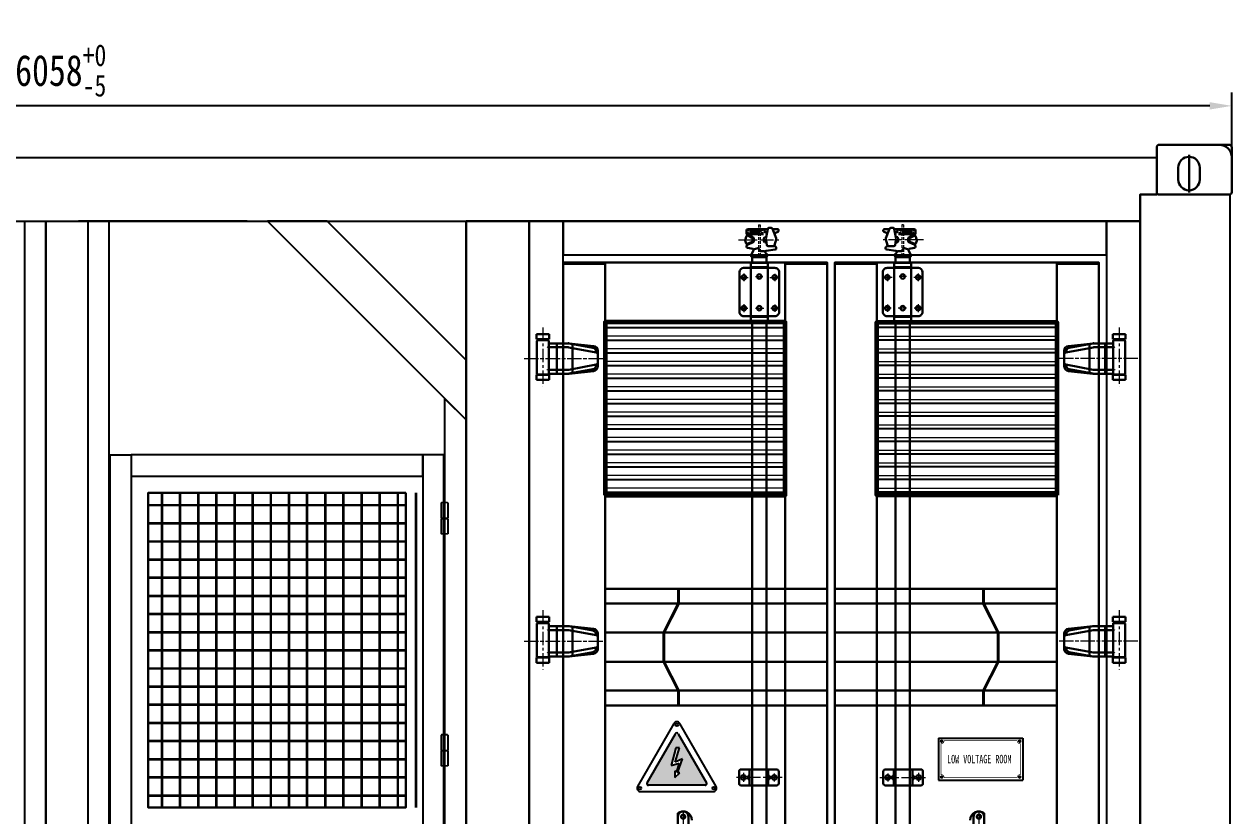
# Model space of a CAD drawing. Header units: millimetres. Extents: x 0 to 87554, y -20854 to 20404.
# Drawn here: x 10205 to 13067, y 14823 to 16699 of the extents above; entities that cross this region are included whole.
import ezdxf

# ---------------------------------------------------------------- set-up
doc = ezdxf.new("R2010")
doc.units = ezdxf.units.MM
for name, pattern in [('CENTER', [50.8, 31.75, -6.35, 6.35, -6.35]), ('G', [2, 1.25, -0.25, 0.25, -0.25]), ('HIDDEN', [9.525, 6.35, -3.175])]:
    doc.linetypes.add(name, pattern=pattern)
doc.layers.get('0').update_dxf_attribs({"lineweight": 15})
doc.layers.get('Defpoints').update_dxf_attribs({"lineweight": 15})
for name, color, linetype in [('01', 7, 'Continuous'), ('02___PRT_ALL_AXES', 7, 'Continuous'), ('05', 4, 'G'), ('08', 1, 'Continuous')]:
    doc.layers.add(name, color=color, linetype=linetype)
for name, color, linetype, lineweight in [('AM_0', 7, 'Continuous', 30), ('AM_3', 6, 'HIDDEN', 15), ('AM_5', 3, 'Continuous', 15), ('AM_7', 4, 'CENTER', 15), ('THICK', 7, 'Continuous', 0), ('主体经', 7, 'Continuous', 60)]:
    doc.layers.add(name, color=color, linetype=linetype, lineweight=lineweight)
doc.styles.add('FSDBHZ', font='TXT.SHX', dxfattribs={"width": 0.707, "bigfont": 'HZFS.SHX'})
doc.styles.add('仿宋', font='', dxfattribs={"width": 0.8})
doc.styles.get('仿宋').set_extended_font_data('仿宋_gb2312')
doc.dimstyles.new('12倍', dxfattribs={"dimscale": 21, "dimtxt": 3.5, "dimasz": 2.5, "dimexe": 1.5, "dimexo": 0, "dimgap": 1, "dimtad": 1, "dimtoh": 1, "dimdsep": 46, "dimtxsty": '仿宋', "dimcen": 2.5, "dimdle": 5, "dimclrd": 4, "dimclre": 4, "dimclrt": 3, "dimadec": 0, "dimazin": 0, "dimtfac": 1, "dimtmove": 0, "dimatfit": 3, "dimfxl": 1, "dimtolj": 1, "dimarcsym": 0})

# ---------------------------------------------------------------- blocks, each defined once
blk = doc.blocks.new('*D97')
at = {"layer": 'Defpoints', "color": 0, "lineweight": -3, "transparency": 16777216}
for p in [(7009.4, 16505.1), (7009.4, 16329), (13067.4, 16329)]:
    blk.add_point(p, dxfattribs=at)
at = {"layer": 'THICK', "color": 4, "linetype": 'Continuous', "lineweight": -2, "transparency": 16777216}
for p, q in [((7009.4, 16329), (7009.4, 16536.6)), ((13067.4, 16329), (13067.4, 16536.6)), ((13014.9, 16505.1), (7061.9, 16505.1))]:
    blk.add_line(p, q, dxfattribs=at)
at = {"layer": 'THICK', "color": 4, "lineweight": -3, "transparency": 16777216}
for points in [[(7061.9, 16513.9), (7061.9, 16496.4), (7009.4, 16505.1)], [(13014.9, 16513.9), (13014.9, 16496.4), (13067.4, 16505.1)]]:
    blk.add_solid(points, dxfattribs=at)
at = {"layer": 'THICK', "color": 3, "lineweight": -3, "transparency": 16777216, "insert": (10111.4, 16589.1), "char_height": 73.5, "attachment_point": 5, "style": '仿宋'}
blk.add_mtext('\\A1;最大长度 6058{\\H0.7x;\\S+0^ -5;}', dxfattribs=at)
blk = doc.blocks.new('A$C17965E73')
at = {"color": 7, "linetype": 'Continuous'}
for p, q in [((-7, 37.5), (-8, 36.5)), ((-8, 36.5), (8, 36.5)), ((-8, 1), (-8, 36.5)), ((-7, 37.5), (7, 37.5)), ((7, 37.5), (8, 36.5)), ((8, 1), (-8, 1)), ((-8, 1), (-7, 0)), ((-7, 0), (-8, -1)), ((-7, 0), (7, 0)), ((8, 1), (7, 0)), ((7, 0), (8, -1)), ((8, -1), (-8, -1)), ((-8, -36.5), (-8, -1)), ((-8, -36.5), (8, -36.5)), ((-7, -37.5), (-8, -36.5)), ((-7, -37.5), (7, -37.5)), ((7, -37.5), (8, -36.5))]:
    blk.add_line(p, q, dxfattribs=at)
at = {"layer": '02___PRT_ALL_AXES', "color": 7, "linetype": 'Continuous'}
for p, q in [((-8, 36.5), (-8, 1)), ((8, 36.5), (8, 1)), ((-8, -1), (-8, -36.5)), ((8, -1), (8, -36.5))]:
    blk.add_line(p, q, dxfattribs=at)
blk = doc.blocks.new('A$Ce09861e0')
at = {"layer": 'AM_0'}
for p, q in [((29.1, 124.3), (59.1, 124.3)), ((29.1, 124.3), (29.1, 112.3)), ((59.1, 124.3), (59.1, 112.3)), ((29.1, 112.3), (59.1, 112.3)), ((29.1, 111.3), (59.1, 111.3)), ((30.1, 110.3), (30.1, 31.3)), ((56.8, 100.3), (102.7, 100.3)), ((58.1, 110.3), (58.1, 31.3)), ((58.2, 48.2), (58.2, 99)), ((59.6, 109.6), (104.3, 109.6)), ((77.6, 38.1), (77.6, 109.2)), ((170.7, 88), (106.1, 100)), ((164.2, 103.3), (106.2, 109.5)), ((162.3, 99), (106.9, 109.3)), ((114.5, 39.5), (114.5, 107.5)), ((169.9, 88.2), (169.9, 89.9)), ((174.5, 55.3), (174.5, 91.8)), ((170.7, 59.1), (106.1, 47.1)), ((169.9, 57.2), (169.9, 59)), ((29.1, 30.3), (59.1, 30.3)), ((29.1, 29.3), (59.1, 29.3)), ((56.8, 46.8), (102.7, 46.8)), ((59.6, 37.6), (103.6, 37.6)), ((164.2, 43.9), (106.2, 37.7)), ((162.3, 48.2), (106.9, 37.9)), ((29.1, 27.8), (59.1, 27.8)), ((29.1, 15.8), (29.1, 27.8)), ((29.1, 15.8), (59.1, 15.8)), ((59.1, 15.8), (59.1, 27.8))]:
    blk.add_line(p, q, dxfattribs=at)
for centre, radius, start, end in [((31.1, 110.3), 1, 90, 180), ((56.8, 99), 1.38, 90, 180), ((57.1, 110.3), 1, 0, 90), ((59.6, 111), 1.38, 180, 270), ((59.6, 99), 1.38, 90, 180), ((102.7, 81.9), 18.5, 79.4792, 90), ((103.6, 91.1), 18.5, 79.4792, 90), ((104.3, 91.1), 18.5, 83.9115, 90), ((160.7, 89.9), 9.23, 0, 79.4792), ((163, 91.8), 11.5, 0, 83.9115), ((169.9, 83.5), 4.62, 0, 79.4792), ((160.7, 57.2), 9.23, 280.5208, 0), ((169.9, 63.7), 4.62, 280.5208, 0), ((31.1, 31.3), 1, 180, 270), ((56.8, 48.2), 1.38, 180, 270), ((57.1, 31.3), 1, 270, 0), ((59.6, 48.2), 1.38, 180, 270), ((59.6, 36.2), 1.38, 90, 180), ((102.7, 65.3), 18.5, 270, 280.5208), ((103.6, 56), 18.5, 270, 280.5208), ((104.3, 56), 18.5, 270, 276.0885), ((163, 55.3), 11.5, 276.0885, 0)]:
    blk.add_arc(centre, radius, start, end, dxfattribs=at)
at = {"layer": 'AM_7'}
for p, q in [((44.1, 0), (44.1, 140.2)), ((0, 73.6), (189.4, 73.6)), ((2.3, 73.6), (191.7, 73.6))]:
    blk.add_line(p, q, dxfattribs=at)
blk = doc.blocks.new('rehrehetreth')
at = {"linetype": 'ByBlock'}
h = blk.add_hatch(color=2, dxfattribs=at)
h.dxf.hatch_style = 1
edge = h.paths.add_edge_path()
edge.add_arc((99473.8, -259676.1), 4, 30, 150)
edge.add_line((99470.4, -259674.1), (99403.3, -259790.3))
edge.add_arc((99406.7, -259792.3), 4, 150, 270)
edge.add_line((99406.7, -259796.3), (99540.9, -259796.3))
edge.add_arc((99540.9, -259792.3), 4, 270, 30)
edge.add_line((99544.4, -259790.3), (99477.3, -259674.1))
h.paths.add_polyline_path([(99480.2, -259707.5), (99471.5, -259707.5), (99460.2, -259749.6), (99479.8, -259743.7), (99472.4, -259766), (99469, -259762.4), (99469.1, -259778), (99480.8, -259767.1), (99475.1, -259767.1), (99487.4, -259733.6), (99469.6, -259741.6)], flags=16)
at = {"layer": '02___PRT_ALL_AXES', "linetype": 'Continuous'}
for p, q in [((99466.9, -259650.1), (99380.7, -259799.3)), ((99566.9, -259799.3), (99480.7, -259650.1)), ((99403.3, -259790.3), (99470.4, -259674.1)), ((99477.3, -259674.1), (99544.4, -259790.3)), ((99471.5, -259707.5), (99460.2, -259749.6)), ((99469.6, -259741.6), (99480.2, -259707.5)), ((99480.2, -259707.5), (99471.5, -259707.5)), ((99460.2, -259749.6), (99479.8, -259743.7)), ((99487.4, -259733.6), (99469.6, -259741.6)), ((99479.8, -259743.7), (99472.4, -259766)), ((99475.1, -259767.1), (99487.4, -259733.6)), ((99472.4, -259766), (99469, -259762.4)), ((99469, -259762.4), (99469.1, -259778)), ((99469.1, -259778), (99480.8, -259767.1)), ((99480.8, -259767.1), (99475.1, -259767.1)), ((99540.9, -259796.3), (99406.7, -259796.3)), ((99387.7, -259811.3), (99560, -259811.3))]:
    blk.add_line(p, q, dxfattribs=at)
for centre in [(99473.8, -259653.2), (99386.3, -259803.3), (99561.3, -259803.3)]:
    blk.add_circle(centre, 3.1, dxfattribs=at)
for centre, radius, start, end in [((99473.8, -259654.1), 8, 30, 150), ((99473.8, -259676.1), 4, 30, 150), ((99387.7, -259803.3), 8, 150, 270), ((99406.7, -259792.3), 4, 150, 270), ((99540.9, -259792.3), 4, 270, 30), ((99560, -259803.3), 8, 270, 30)]:
    blk.add_arc(centre, radius, start, end, dxfattribs=at)
blk = doc.blocks.new('EY56UY56Y54Y5JHRTYHR')
at = {"layer": '01'}
for p, q in [((-27037.9, -55721.6), (-26837.9, -55721.6)), ((-27037.9, -55721.6), (-27037.9, -55821.6)), ((-26837.9, -55721.6), (-26837.9, -55821.6)), ((-27037.9, -55821.6), (-26837.9, -55821.6))]:
    blk.add_line(p, q, dxfattribs=at)
at = {"layer": '01', "const_width": 1.5}
for points in [[(-27031.9, -55735.1, 0.414214), (-27024.4, -55727.6, 0.414214)], [(-26851.4, -55727.6, 0.414214), (-26843.9, -55735.1, 0.414214)], [(-27024.4, -55815.6, 0.414214), (-27031.9, -55808.1, 0.414214)], [(-26843.9, -55808.1, 0.414214), (-26851.4, -55815.6, 0.414214)]]:
    blk.add_lwpolyline(points, format="xyb", dxfattribs=at)
for points in [[(-27025.1, -55727.6), (-26850.7, -55727.6)], [(-27031.9, -55734.4), (-27031.9, -55808.9)], [(-26843.9, -55734.3), (-26843.9, -55808.9)], [(-27025, -55815.6), (-26850.7, -55815.6)]]:
    blk.add_lwpolyline(points, dxfattribs=at)
at = {"layer": '01', "lineweight": 30}
for centre in [(-27030.4, -55729.1), (-26845.4, -55729.1), (-27030.4, -55814.1), (-26845.4, -55814.1)]:
    blk.add_circle(centre, 1.65, dxfattribs=at)
at = {"layer": '05'}
for p, q in [((-27030.4, -55726.1), (-27030.4, -55732.1)), ((-26845.4, -55726.1), (-26845.4, -55732.1)), ((-27026.7, -55729.1), (-27034, -55729.1)), ((-26841.7, -55729.1), (-26849, -55729.1)), ((-27030.4, -55811.1), (-27030.4, -55817.1)), ((-26845.4, -55811.1), (-26845.4, -55817.1)), ((-27026.7, -55814.1), (-27034, -55814.1)), ((-26841.7, -55814.1), (-26849, -55814.1))]:
    blk.add_line(p, q, dxfattribs=at)
at = {"layer": '08', "color": 1, "insert": (-27017.4, -55771.6), "char_height": 20, "attachment_point": 4, "style": 'FSDBHZ'}
blk.add_mtext('{\\fSimHei|b0|i0|c134|p49;\\W0.7;LOW VOLTAGE ROOM}', dxfattribs=at)
blk = doc.blocks.new('d5y77ju')
at = {"color": 7, "linetype": 'Continuous'}
for p, q in [((-64.4, 398.1), (361.6, 398.1)), ((-64.4, 396.5), (361.6, 396.5)), ((361.6, 376.8), (-64.4, 376.8)), ((1005.6, 398.1), (579.6, 398.1)), ((1005.6, 396.5), (579.6, 396.5)), ((579.6, 376.8), (1005.6, 376.8)), ((-64.4, 368.1), (361.6, 368.1)), ((-64.4, 366.5), (361.6, 366.5)), ((361.6, 346.8), (-64.4, 346.8)), ((1005.6, 368.1), (579.6, 368.1)), ((1005.6, 366.5), (579.6, 366.5)), ((579.6, 346.8), (1005.6, 346.8)), ((-64.4, 338.1), (361.6, 338.1)), ((-64.4, 336.5), (361.6, 336.5)), ((361.6, 316.8), (-64.4, 316.8)), ((1005.6, 338.1), (579.6, 338.1)), ((1005.6, 336.5), (579.6, 336.5)), ((579.6, 316.8), (1005.6, 316.8)), ((-64.4, 308.1), (361.6, 308.1)), ((-64.4, 306.5), (361.6, 306.5)), ((361.6, 286.8), (-64.4, 286.8)), ((1005.6, 308.1), (579.6, 308.1)), ((1005.6, 306.5), (579.6, 306.5)), ((579.6, 286.8), (1005.6, 286.8)), ((-64.4, 278.1), (361.6, 278.1)), ((-64.4, 276.5), (361.6, 276.5)), ((1005.6, 278.1), (579.6, 278.1)), ((1005.6, 276.5), (579.6, 276.5)), ((361.6, 256.8), (-64.4, 256.8)), ((-64.4, 248.1), (361.6, 248.1)), ((-64.4, 246.5), (361.6, 246.5)), ((579.6, 256.8), (1005.6, 256.8)), ((1005.6, 248.1), (579.6, 248.1)), ((1005.6, 246.5), (579.6, 246.5)), ((361.6, 226.8), (-64.4, 226.8)), ((-64.4, 218.1), (361.6, 218.1)), ((-64.4, 216.5), (361.6, 216.5)), ((579.6, 226.8), (1005.6, 226.8)), ((1005.6, 218.1), (579.6, 218.1)), ((1005.6, 216.5), (579.6, 216.5)), ((361.6, 196.8), (-64.4, 196.8)), ((-64.4, 188.1), (361.6, 188.1)), ((-64.4, 186.5), (361.6, 186.5)), ((579.6, 196.8), (1005.6, 196.8)), ((1005.6, 188.1), (579.6, 188.1)), ((1005.6, 186.5), (579.6, 186.5)), ((361.6, 166.8), (-64.4, 166.8)), ((-64.4, 158.1), (361.6, 158.1)), ((-64.4, 156.5), (361.6, 156.5)), ((579.6, 166.8), (1005.6, 166.8)), ((1005.6, 158.1), (579.6, 158.1)), ((1005.6, 156.5), (579.6, 156.5)), ((361.6, 136.8), (-64.4, 136.8)), ((-64.4, 128.1), (361.6, 128.1)), ((-64.4, 126.5), (361.6, 126.5)), ((579.6, 136.8), (1005.6, 136.8)), ((1005.6, 128.1), (579.6, 128.1)), ((1005.6, 126.5), (579.6, 126.5)), ((361.6, 106.8), (-64.4, 106.8)), ((-64.4, 98.1), (361.6, 98.1)), ((-64.4, 96.5), (361.6, 96.5)), ((579.6, 106.8), (1005.6, 106.8)), ((1005.6, 98.1), (579.6, 98.1)), ((1005.6, 96.5), (579.6, 96.5)), ((361.6, 76.8), (-64.4, 76.8)), ((-64.4, 68.1), (361.6, 68.1)), ((-64.4, 66.5), (361.6, 66.5)), ((579.6, 76.8), (1005.6, 76.8)), ((1005.6, 68.1), (579.6, 68.1)), ((1005.6, 66.5), (579.6, 66.5)), ((361.6, 46.8), (-64.4, 46.8)), ((-64.4, 38.1), (361.6, 38.1)), ((-64.4, 36.5), (361.6, 36.5)), ((579.6, 46.8), (1005.6, 46.8)), ((1005.6, 38.1), (579.6, 38.1)), ((1005.6, 36.5), (579.6, 36.5)), ((361.6, 16.8), (-64.4, 16.8)), ((-64.4, 8.1), (361.6, 8.1)), ((-64.4, 6.5), (361.6, 6.5)), ((579.6, 16.8), (1005.6, 16.8)), ((1005.6, 8.1), (579.6, 8.1)), ((1005.6, 6.5), (579.6, 6.5))]:
    blk.add_line(p, q, dxfattribs=at)
at = {"layer": 'AM_0'}
for p, q in [((273.1, 630.6), (320.5, 630.6)), ((320.6, 630.8), (316.8, 611.3)), ((323.5, 633.2), (329, 633.2)), ((340.4, 609.3), (331.8, 631.3)), ((332.1, 630.6), (343.5, 630.6)), ((609.1, 630.6), (597.6, 630.6)), ((600.8, 609.3), (609.4, 631.3)), ((617.7, 633.2), (612.2, 633.2)), ((620.6, 630.8), (624.4, 611.3)), ((668.1, 630.6), (620.7, 630.6)), ((269.5, 612.7), (267.4, 602.5)), ((270.5, 627.7), (270.5, 620.1)), ((276.2, 622.2), (271.8, 619.4)), ((285.8, 611.1), (272.3, 617.4)), ((276.5, 627.1), (272.4, 629.2)), ((272.6, 618.8), (310.5, 618.8)), ((273.9, 614.7), (283.1, 609.6)), ((277.7, 627.5), (302.6, 627.5)), ((277.7, 622), (302.6, 622)), ((284.7, 602.4), (284.7, 607.1)), ((287.5, 602.1), (287.5, 608.3)), ((304.3, 627.5), (310.1, 629.4)), ((304.5, 622), (310.9, 619.9)), ((311.5, 608.2), (311.5, 602.3)), ((313.4, 611), (317, 612.5)), ((318.6, 592.7), (316.7, 604.1)), ((336.1, 620.3), (344.7, 623.9)), ((336.7, 592.4), (340.6, 606.1)), ((346.5, 627.6), (346.5, 626.6)), ((594.6, 627.6), (594.6, 626.6)), ((605.1, 620.3), (596.5, 623.9)), ((604.5, 592.4), (600.6, 606.1)), ((622.6, 592.7), (624.5, 604.1)), ((627.8, 611), (624.2, 612.5)), ((629.6, 608.2), (629.6, 602.3)), ((636.7, 622), (630.3, 619.9)), ((668.6, 618.8), (630.7, 618.8)), ((636.9, 627.5), (631.1, 629.4)), ((663.5, 627.5), (638.6, 627.5)), ((663.5, 622), (638.6, 622)), ((653.6, 602.1), (653.6, 608.3)), ((655.4, 611.1), (668.9, 617.4)), ((656.5, 602.4), (656.5, 607.1)), ((667.3, 614.7), (658, 609.6)), ((664.7, 627.1), (668.8, 629.2)), ((664.9, 622.2), (669.4, 619.4)), ((670.6, 627.7), (670.6, 620.1)), ((671.7, 612.7), (673.8, 602.5)), ((267.6, 601.1), (269.4, 596.3)), ((270.5, 590.3), (270.5, 588.8)), ((271.3, 595.4), (282.3, 599.3)), ((285.8, 599.4), (272.3, 593.1)), ((285.1, 583.9), (273.1, 585.8)), ((287.2, 579.4), (281.2, 569.8)), ((296.8, 585.2), (289.5, 583.2)), ((300.5, 582.3), (300.5, 581.2)), ((303.5, 578.2), (312.8, 578.2)), ((317.8, 597.7), (313.4, 599.5)), ((319.1, 569.9), (315.4, 574)), ((338.4, 581.9), (317.2, 579)), ((321.6, 590.2), (333.8, 590.2)), ((339.2, 589), (336.1, 590.3)), ((341, 586.2), (341, 584.9)), ((600.1, 586.2), (600.1, 584.9)), ((602, 589), (605.1, 590.3)), ((602.7, 581.9), (624, 579)), ((619.6, 590.2), (607.4, 590.2)), ((622.1, 569.9), (625.8, 574)), ((623.4, 597.7), (627.8, 599.5)), ((637.6, 578.2), (628.4, 578.2)), ((640.6, 582.3), (640.6, 581.2)), ((644.4, 585.2), (651.6, 583.2)), ((654, 579.4), (660, 569.8)), ((655.4, 599.4), (668.9, 593.1)), ((656.1, 583.9), (668.1, 585.8)), ((669.9, 595.4), (658.9, 599.3)), ((670.6, 590.3), (670.6, 588.8)), ((673.6, 601.1), (671.8, 596.3)), ((280.6, 550.9), (320.6, 550.9)), ((280.6, 550.9), (280.6, 539.9)), ((284.5, 564.2), (282.2, 565.7)), ((283.5, 564.2), (317.5, 564.2)), ((283.6, 564.2), (283.6, 550.9)), ((283.8, 567.2), (317.2, 567.2)), ((318.4, 565.4), (316.5, 564.2)), ((317.6, 564.2), (317.6, 550.9)), ((320.6, 550.9), (320.6, 539.9)), ((660.6, 550.9), (620.6, 550.9)), ((620.6, 550.9), (620.6, 539.9)), ((622.8, 565.4), (624.6, 564.2)), ((623.6, 564.2), (623.6, 550.9)), ((657.6, 564.2), (623.6, 564.2)), ((657.4, 567.2), (624, 567.2)), ((656.6, 564.2), (659, 565.7)), ((657.6, 564.2), (657.6, 550.9)), ((660.6, 550.9), (660.6, 539.9)), ((253.6, 528.4), (253.6, 434.1)), ((263.6, 538.4), (337.6, 538.4)), ((280.6, 539.9), (320.6, 539.9)), ((280.6, 538.4), (280.6, 424.1)), ((283.6, 539.9), (283.6, 538.4)), ((317.6, 539.9), (317.6, 538.4)), ((320.6, 538.4), (320.6, 424.1)), ((347.6, 528.4), (347.6, 434.1)), ((593.6, 528.4), (593.6, 434.1)), ((677.6, 538.4), (603.6, 538.4)), ((660.6, 539.9), (620.6, 539.9)), ((620.6, 538.4), (620.6, 424.1)), ((623.6, 539.9), (623.6, 538.4)), ((657.6, 539.9), (657.6, 538.4)), ((660.6, 538.4), (660.6, 424.1)), ((687.6, 528.4), (687.6, 434.1)), ((-64.4, 410), (361.6, 410)), ((263.6, 424.1), (337.6, 424.1)), ((280.6, 422.6), (320.6, 422.6)), ((280.6, 422.6), (320.6, 422.6)), ((280.6, 422.6), (280.6, 411.6)), ((280.6, 411.6), (320.6, 411.6)), ((283.6, 424.1), (283.6, 422.6)), ((317.6, 424.1), (317.6, 422.6)), ((320.6, 422.6), (320.6, 411.6)), ((1005.6, 410), (579.6, 410)), ((677.6, 424.1), (603.6, 424.1)), ((660.6, 422.6), (620.6, 422.6)), ((660.6, 422.6), (620.6, 422.6)), ((620.6, 422.6), (620.6, 411.6)), ((660.6, 411.6), (620.6, 411.6)), ((623.6, 424.1), (623.6, 422.6)), ((657.6, 424.1), (657.6, 422.6)), ((660.6, 422.6), (660.6, 411.6)), ((-64.4, -221.6), (461.6, -221.6)), ((108.4, -257), (108.4, -222)), ((108.4, -222), (109.9, -222)), ((109.9, -222), (109.9, -257.4)), ((1005.6, -221.6), (479.6, -221.6)), ((832.8, -222), (831.3, -222)), ((831.3, -222), (831.3, -257.4)), ((832.8, -257), (832.8, -222)), ((-64.4, -257), (461.6, -257)), ((73.9, -325), (108.4, -257)), ((109.9, -257.4), (75.4, -325.4)), ((1005.6, -257), (479.6, -257)), ((831.3, -257.4), (865.8, -325.4)), ((867.3, -325), (832.8, -257)), ((-64.4, -325), (461.6, -325)), ((73.9, -395), (73.9, -325)), ((75.4, -325.4), (75.4, -394.6)), ((1005.6, -325), (479.6, -325)), ((865.8, -325.4), (865.8, -394.6)), ((867.3, -395), (867.3, -325)), ((-64.4, -395), (461.6, -395)), ((108.4, -463), (73.9, -395)), ((75.4, -394.6), (109.9, -462.6)), ((1005.6, -395), (479.6, -395)), ((865.8, -394.6), (831.3, -462.6)), ((832.8, -463), (867.3, -395)), ((-64.4, -463), (461.6, -463)), ((108.4, -498), (108.4, -463)), ((109.9, -462.6), (109.9, -498)), ((1005.6, -463), (479.6, -463)), ((831.3, -462.6), (831.3, -498)), ((832.8, -498), (832.8, -463)), ((-64.4, -498), (461.6, -498)), ((1005.6, -498), (479.6, -498)), ((252.6, -654.8), (252.6, -682.8)), ((341.6, -649.8), (257.6, -649.8)), ((277.7, -649.8), (277.7, -687.8)), ((321.5, -649.8), (321.5, -687.8)), ((346.6, -654.8), (346.6, -682.8)), ((594.6, -654.8), (594.6, -682.8)), ((599.6, -649.8), (683.6, -649.8)), ((619.7, -649.8), (619.7, -687.8)), ((663.5, -649.8), (663.5, -687.8)), ((688.6, -654.8), (688.6, -682.8)), ((273.7, -664.8), (273.7, -672.8)), ((277.7, -665.9), (273.7, -664.8)), ((277.7, -671.7), (273.7, -672.8)), ((325.5, -664.8), (321.5, -665.9)), ((325.5, -672.8), (321.5, -671.7)), ((325.5, -664.8), (325.5, -672.8)), ((615.7, -664.8), (615.7, -672.8)), ((615.7, -664.8), (619.7, -665.9)), ((615.7, -672.8), (619.7, -671.7)), ((663.5, -665.9), (667.5, -664.8)), ((663.5, -671.7), (667.5, -672.8)), ((667.5, -664.8), (667.5, -672.8)), ((341.6, -687.8), (257.6, -687.8)), ((599.6, -687.8), (683.6, -687.8)), ((107.7, -753.6), (107.7, -797.7)), ((132.7, -758.3), (132.7, -797.7)), ((808.5, -758.3), (808.5, -797.7)), ((833.5, -753.6), (833.5, -797.7))]:
    blk.add_line(p, q, dxfattribs=at)
for points in [[(-64.4, 548.2), (-164.4, 548.2), (-164.4, 551.2), (-64.4, 551.2)], [(-64.4, -1770.8), (-164.4, -1770.8), (-164.4, 548.2), (-64.4, 548.2)], [(361.6, 551.2), (-64.4, 551.2), (-64.4, 410), (361.6, 410)], [(461.6, 548.2), (361.6, 548.2), (361.6, 551.2), (461.6, 551.2)], [(461.6, 548.2), (361.6, 548.2), (361.6, 551.2), (461.6, 551.2)], [(461.6, -1770.8), (361.6, -1770.8), (361.6, 548.2), (461.6, 548.2)], [(479.6, 548.2), (579.6, 548.2), (579.6, 551.2), (479.6, 551.2)], [(479.6, 548.2), (579.6, 548.2), (579.6, 551.2), (479.6, 551.2)], [(479.6, -1770.8), (579.6, -1770.8), (579.6, 548.2), (479.6, 548.2)], [(579.6, 551.2), (1005.6, 551.2), (1005.6, 410), (579.6, 410)], [(1005.6, 548.2), (1105.6, 548.2), (1105.6, 551.2), (1005.6, 551.2)], [(1005.6, -1770.8), (1105.6, -1770.8), (1105.6, 548.2), (1005.6, 548.2)], [(283.6, 411.6), (317.6, 411.6), (317.6, -1626.5), (283.6, -1626.5)], [(657.6, 411.6), (623.6, 411.6), (623.6, -1626.5), (657.6, -1626.5)]]:
    blk.add_lwpolyline(points, close=True, dxfattribs=at)
for centre, radius in [((264.1, 516.1), 5.25), ((300.6, 518.1), 5.25), ((337.1, 516.1), 5.25), ((604.1, 516.1), 5.25), ((640.6, 518.1), 5.25), ((677.1, 516.1), 5.25), ((264.1, 443.1), 5.25), ((300.6, 443.1), 5.25), ((337.1, 443.1), 5.25), ((604.1, 443.1), 5.25), ((640.6, 443.1), 5.25), ((677.1, 443.1), 5.25), ((263.1, -668.8), 5.5), ((336.1, -668.8), 5.5), ((605.1, -668.8), 5.5), ((678.1, -668.8), 5.5), ((120.2, -761.8), 5), ((821, -761.8), 5)]:
    blk.add_circle(centre, radius, dxfattribs=at)
for centre, radius, start, end in [((273.5, 627.7), 3, 98.9726, 180.0002), ((323.5, 630.2), 3, 90.0001, 168.9065), ((329, 630.2), 3, 21.4129, 90.0001), ((343.5, 627.6), 3, 0, 90.0001), ((597.6, 627.6), 3, 89.9999, 180), ((612.2, 630.2), 3, 89.9999, 158.5871), ((617.7, 630.2), 3, 11.0935, 89.9999), ((667.6, 627.7), 3, 359.9998, 81.0274), ((269.9, 602), 2.5, 168.449, 201.2823), ((272.5, 612.1), 3, 61.6069, 168.4494), ((273.5, 620.1), 3, 180.0001, 244.7988), ((281.4, 602.5), 3.3, 285.5192, 357.767), ((281.7, 607), 3, 3.633, 61.6069), ((284.5, 608.3), 3, 0, 64.7988), ((284.5, 602.1), 3, 295.201, 0), ((314.5, 608.2), 3, 112.3639, 180.0002), ((314.5, 602.3), 3, 180.0001, 247.8644), ((307.1, 624.5), 6.8, 325.6578, 42.1355), ((336.4, 607.5), 20, 168.9064, 189.7274), ((335.8, 607.5), 5, 344.0545, 21.4131), ((343.5, 626.6), 3, 292.3635, 0), ((597.6, 626.6), 3, 180, 247.6365), ((605.4, 607.5), 5, 158.5869, 195.9455), ((604.8, 607.5), 20, 350.2726, 11.0936), ((634.1, 624.5), 6.8, 137.8645, 214.3422), ((626.6, 608.2), 3, 359.9998, 67.6361), ((626.6, 602.3), 3, 292.1356, 359.9999), ((656.6, 608.3), 3, 115.2012, 180), ((656.6, 602.1), 3, 180, 244.799), ((659.5, 607), 3, 118.3931, 176.367), ((659.8, 602.5), 3.3, 182.233, 254.4808), ((668.7, 612.1), 3, 11.5506, 118.3931), ((667.6, 620.1), 3, 295.2012, 359.9999), ((671.3, 602), 2.5, 338.7177, 11.551), ((270.8, 596.9), 1.5, 201.2823, 289.6546), ((273.5, 590.3), 3, 115.2013, 180.0002), ((273.5, 588.8), 3, 180.0001, 261.0275), ((284.6, 581), 3, 328.1136, 81.0274), ((297.5, 582.3), 3, 0, 105.2552), ((303.5, 581.2), 3, 180.0001, 269.9999), ((317.6, 576), 3, 97.7219, 222.1418), ((321.6, 593.2), 3, 189.7276, 269.9999), ((333.8, 593.2), 3, 269.9999, 344.0544), ((338, 584.9), 3, 277.7217, 0), ((338, 586.2), 3, 0, 67.8647), ((603.1, 586.2), 3, 112.1353, 180), ((603.1, 584.9), 3, 180, 262.2783), ((607.4, 593.2), 3, 195.9456, 270.0001), ((619.6, 593.2), 3, 270.0001, 350.2724), ((623.6, 576), 3, 317.8582, 82.2781), ((637.6, 581.2), 3, 270.0001, 359.9999), ((643.6, 582.3), 3, 74.7448, 180), ((656.6, 581), 3, 98.9726, 211.8864), ((667.6, 588.8), 3, 278.9725, 359.9999), ((667.6, 590.3), 3, 359.9998, 64.7987), ((670.4, 596.9), 1.5, 250.3454, 338.7177), ((283.7, 568.2), 3, 148.1137, 238.8013), ((316.8, 567.9), 3, 301.1988, 42.1417), ((624.4, 567.9), 3, 137.8583, 238.8012), ((657.4, 568.2), 3, 301.1987, 31.8863), ((263.6, 528.4), 10, 90.0001, 179.9999), ((337.6, 528.4), 10, 0, 90.0002), ((603.6, 528.4), 10, 89.9998, 180), ((677.6, 528.4), 10, 0.0001, 89.9999), ((263.6, 434.1), 10, 179.9998, 270), ((337.6, 434.1), 10, 269.9999, 0), ((603.6, 434.1), 10, 180, 270.0001), ((677.6, 434.1), 10, 270, 0.0002), ((257.6, -654.8), 5, 89.9999, 180), ((341.6, -654.8), 5, 359.9999, 89.9999), ((599.6, -654.8), 5, 90.0001, 180.0001), ((683.6, -654.8), 5, 0, 90.0001), ((257.6, -682.8), 5, 180, 270.0001), ((341.6, -682.8), 5, 270.0001, 359.9999), ((599.6, -682.8), 5, 180.0001, 269.9999), ((683.6, -682.8), 5, 269.9999, 0), ((120.2, -769.8), 20.5, 0, 127.572), ((120.2, -761.8), 12.5, 0, 180.0002), ((821, -769.8), 20.5, 52.428, 180), ((821, -761.8), 12.5, 359.9998, 180)]:
    blk.add_arc(centre, radius, start, end, dxfattribs=at)
for p in [(300.5, 564.2), (640.6, 564.2), (317.6, 411.6), (623.6, 411.6)]:
    blk.add_point(p, dxfattribs=at)
at = {"layer": 'AM_3'}
for p, q in [((298.6, 640.2), (302.6, 640.2)), ((298.6, 640.2), (298.6, 565.5)), ((642.6, 640.2), (638.6, 640.2)), ((642.6, 640.2), (642.6, 565.5))]:
    blk.add_line(p, q, dxfattribs=at)
for points in [[(302.6, 640.2), (302.6, 565.1)], [(638.6, 640.2), (638.6, 565.1)]]:
    blk.add_lwpolyline(points, dxfattribs=at)
at = {"layer": 'AM_7'}
for p, q in [((251.4, 605.2), (349.2, 605.2)), ((689.8, 605.2), (592, 605.2)), ((255.3, 516.1), (274.6, 516.1)), ((264.1, 525.4), (264.1, 507)), ((291.6, 518.1), (309.3, 518.1)), ((325.6, 516.1), (347.6, 516.1)), ((337.1, 524.7), (337.1, 507.4)), ((615.6, 516.1), (593.6, 516.1)), ((604.1, 524.7), (604.1, 507.4)), ((649.6, 518.1), (631.9, 518.1)), ((685.9, 516.1), (666.6, 516.1)), ((677.1, 525.4), (677.1, 507)), ((256, 443.1), (273.6, 443.1)), ((264.1, 452.7), (264.1, 433.4)), ((291.6, 443.1), (311.3, 443.1)), ((328.2, 443.1), (345.6, 443.1)), ((337.1, 452.1), (337.1, 434.1)), ((612.9, 443.1), (595.6, 443.1)), ((604.1, 452.1), (604.1, 434.1)), ((649.6, 443.1), (629.9, 443.1)), ((685.2, 443.1), (667.6, 443.1)), ((677.1, 452.7), (677.1, 433.4)), ((263.1, -657.6), (263.1, -679.3)), ((678.1, -657.6), (678.1, -679.3)), ((354.6, -668.8), (246.6, -668.8)), ((336.1, -659.8), (336.1, -678.8)), ((586.6, -668.8), (694.6, -668.8)), ((605.1, -659.8), (605.1, -678.8)), ((120.2, -750.6), (120.2, -869.4)), ((120.2, -750.6), (120.2, -869.4)), ((821, -750.6), (821, -869.4)), ((821, -750.6), (821, -869.4))]:
    blk.add_line(p, q, dxfattribs=at)
at = {"layer": '主体经'}
for points in [[(-64.4, 0), (361.6, 0), (361.6, 410), (-64.4, 410)], [(1005.6, 0), (579.6, 0), (579.6, 410), (1005.6, 410)]]:
    blk.add_lwpolyline(points, close=True, dxfattribs=at)
at = {"color": 2, "linetype": 'ByBlock'}
blk.add_blockref('rehrehetreth', (-99368.7, 259109), dxfattribs=at)
at = {"lineweight": -3}
blk.add_blockref('EY56UY56Y54Y5JHRTYHR', (27763.2, 55146.1), dxfattribs=at)
at = {"layer": 'AM_5', "xscale": -1, "rotation": 180}
for p in [(-256.5, 397.3), (-256.5, -272.7)]:
    blk.add_blockref('A$Ce09861e0', p, dxfattribs=at)
at = {"layer": 'AM_5', "rotation": 180}
for p in [(1197.7, 397.3), (1197.7, -272.7)]:
    blk.add_blockref('A$Ce09861e0', p, dxfattribs=at)

msp = doc.modelspace()

# ---------------------------------------------------------------- linework, layer by layer
at = {"lineweight": -3}
for p, q in [((10733.887, 16231.853), (10333.887, 16231.853)), ((10833.889, 16231.853), (11233.889, 16231.853))]:
    msp.add_line(p, q, dxfattribs=at)
for points in [[(10206.387, 16231.853), (10256.387, 16231.853), (10256.387, 13709.853), (10206.387, 13709.853), (10206.387, 16231.853)], [(10406.388, 16231.853), (10356.388, 16231.853), (10356.388, 13709.853), (10406.388, 13709.853), (10406.388, 16231.853)], [(10923.098, 16231.853), (10781.677, 16231.853), (11252.387, 15761.142), (11252.388, 15902.562), (10923.098, 16231.853)], [(11202.388, 15811.142), (11252.388, 15761.142), (11252.388, 13709.853), (11202.388, 13709.853), (11202.388, 15811.142)]]:
    msp.add_lwpolyline(points, dxfattribs=at)
for points in [[(10256.387, 16231.853), (10356.387, 16231.853), (10356.387, 13709.853), (10256.387, 13709.853)], [(11402.388, 13709.853), (11482.388, 13709.853), (11482.388, 16231.853), (11402.388, 16231.853)], [(11482.388, 16151.853), (12770.387, 16151.853), (12770.387, 16231.853), (11482.388, 16231.853)], [(12770.387, 13709.853), (12850.387, 13709.853), (12850.387, 16231.853), (12770.387, 16231.853)], [(10408.888, 15677.853), (10458.888, 15677.853), (10458.888, 13727.853), (10408.888, 13727.853)], [(11149.888, 15677.853), (10458.888, 15677.853), (10458.888, 15627.853), (11149.888, 15627.853)], [(11199.888, 15677.853), (11149.888, 15677.853), (11149.888, 13727.853), (11199.888, 13727.853)]]:
    msp.add_lwpolyline(points, close=True, dxfattribs=at)
at = {"layer": 'AM_0'}
msp.add_line((12965.887, 16388.853), (12965.887, 16299.853), dxfattribs=at)
for points in [[(13061.387, 16294.853, 0.41421356), (13067.387, 16300.853), (13067.387, 16406.853, 0.41421356), (13061.387, 16412.853), (12895.387, 16412.853, 0.41421356), (12889.387, 16406.853), (12889.387, 16300.853, 0.41421356), (12895.387, 16294.853)], [(12991.387, 16358.853, 1), (12940.387, 16358.853), (12940.387, 16330.353, 1), (12991.387, 16330.353)]]:
    msp.add_lwpolyline(points, format="xyb", close=True, dxfattribs=at)
for points in [[(11252.388, 16231.853), (11402.388, 16231.853), (11402.388, 13709.853), (11252.388, 13709.853)], [(11109.888, 15587.853), (10498.888, 15587.853), (10498.888, 14842.853), (11109.888, 14842.853)]]:
    msp.add_lwpolyline(points, close=True, dxfattribs=at)
msp.add_arc((13037.387, 16382.853), 30, 0, 90, dxfattribs=at)
at = {"layer": 'THICK', "color": 0}
for p, q in [((10529.888, 15587.853), (10529.888, 14842.853)), ((10532.888, 15587.853), (10532.888, 14842.853)), ((10572.888, 15587.853), (10572.888, 14842.853)), ((10575.888, 15587.853), (10575.888, 14842.853)), ((10615.888, 15587.853), (10615.888, 14842.853)), ((10618.888, 15587.853), (10618.888, 14842.853)), ((10658.888, 15587.853), (10658.888, 14842.853)), ((10661.888, 15587.853), (10661.888, 14842.853)), ((10701.888, 15587.853), (10701.888, 14842.853)), ((10704.888, 15587.853), (10704.888, 14842.853)), ((10744.888, 15587.853), (10744.888, 14842.853)), ((10747.888, 15587.853), (10747.888, 14842.853)), ((10787.888, 15587.853), (10787.888, 14842.853)), ((10790.888, 15587.853), (10790.888, 14842.853)), ((10830.888, 15587.853), (10830.888, 14842.853)), ((10833.888, 15587.853), (10833.888, 14842.853)), ((10873.888, 15587.853), (10873.888, 14842.853)), ((10876.888, 15587.853), (10876.888, 14842.853)), ((10916.888, 15587.853), (10916.888, 14842.853)), ((10919.888, 15587.853), (10919.888, 14842.853)), ((10959.888, 15587.853), (10959.888, 14842.853)), ((10962.888, 15587.853), (10962.888, 14842.853)), ((11002.888, 15587.853), (11002.888, 14842.853)), ((11005.888, 15587.853), (11005.888, 14842.853)), ((11045.888, 15587.853), (11045.888, 14842.853)), ((11048.888, 15587.853), (11048.888, 14842.853)), ((11088.888, 15587.853), (11088.888, 14842.853)), ((11091.888, 15587.853), (11091.888, 14842.853)), ((11131.888, 15587.853), (11131.888, 14842.853)), ((11134.888, 15587.853), (11134.888, 14842.853)), ((10498.888, 15560.853), (11109.889, 15560.853)), ((10498.888, 15557.853), (11109.889, 15557.853)), ((10498.888, 15517.853), (11109.889, 15517.853)), ((10498.888, 15514.853), (11109.889, 15514.853)), ((10498.888, 15474.853), (11109.889, 15474.853)), ((10498.888, 15471.853), (11109.889, 15471.853)), ((10498.888, 15431.853), (11109.889, 15431.853)), ((10498.888, 15428.853), (11109.889, 15428.853)), ((10498.888, 15388.853), (11109.889, 15388.853)), ((10498.888, 15385.853), (11109.889, 15385.853)), ((10498.888, 15345.853), (11109.889, 15345.853)), ((10498.888, 15342.853), (11109.889, 15342.853)), ((10498.888, 15302.853), (11109.889, 15302.853)), ((10498.888, 15299.853), (11109.889, 15299.853)), ((10498.888, 15259.853), (11109.889, 15259.853)), ((10498.888, 15256.853), (11109.889, 15256.853)), ((10498.888, 15216.853), (11109.889, 15216.853)), ((10498.888, 15213.853), (11109.889, 15213.853)), ((10498.888, 15173.853), (11109.889, 15173.853)), ((10498.888, 15170.853), (11109.889, 15170.853)), ((10498.888, 15130.853), (11109.889, 15130.853)), ((10498.888, 15127.853), (11109.889, 15127.853)), ((10498.888, 15087.853), (11109.889, 15087.853)), ((10498.888, 15084.853), (11109.889, 15084.853)), ((10498.888, 15044.853), (11109.889, 15044.853)), ((10498.888, 15041.853), (11109.889, 15041.853)), ((10498.888, 15001.853), (11109.889, 15001.853)), ((10498.888, 14998.853), (11109.889, 14998.853)), ((10498.888, 14958.853), (11109.889, 14958.853)), ((10498.888, 14955.853), (11109.889, 14955.853)), ((10498.888, 14915.853), (11109.889, 14915.853)), ((10498.888, 14912.853), (11109.889, 14912.853)), ((10498.888, 14872.853), (11109.889, 14872.853)), ((10498.888, 14869.853), (11109.889, 14869.853))]:
    msp.add_line(p, q, dxfattribs=at)
at = {"layer": 'THICK', "lineweight": -3}
for points in [[(12850.387, 16231.853), (12850.387, 16294.853), (12889.387, 16294.853), (12889.387, 16381.853), (7187.387, 16381.853), (7187.387, 16294.853), (7163.387, 16294.853), (7163.387, 16231.853)], [(13063.387, 16294.853), (12850.387, 16294.853), (12850.387, 13634.853), (13063.387, 13634.853)]]:
    msp.add_lwpolyline(points, close=True, dxfattribs=at)

# ---------------------------------------------------------------- block references
at = {"lineweight": -3}
msp.add_blockref('d5y77ju', (11646.792, 15582.653), dxfattribs=at)
at = {"lineweight": 13, "xscale": -1}
for p in [(11201.138, 15527.853), (11201.138, 14977.853)]:
    msp.add_blockref('A$C17965E73', p, dxfattribs=at)

# ---------------------------------------------------------------- dimensions: what is measured, and where the dimension line sits
at = {"layer": 'THICK', "lineweight": -3}
dim = msp.add_linear_dim(base=(7009.387, 16505.149), p1=(13067.387, 16329.029), p2=(7009.387, 16329.029), angle=180, text='最大长度 <>{\\H0.7x;\\S+0^ -5;}', dimstyle='12倍', dxfattribs=at)
dim.commit()
dim.dimension.update_dxf_attribs({"geometry": '*D97', "text_midpoint": (10111.387, 16505.149), "dimtype": 160})

doc.saveas('drawing.dxf')
